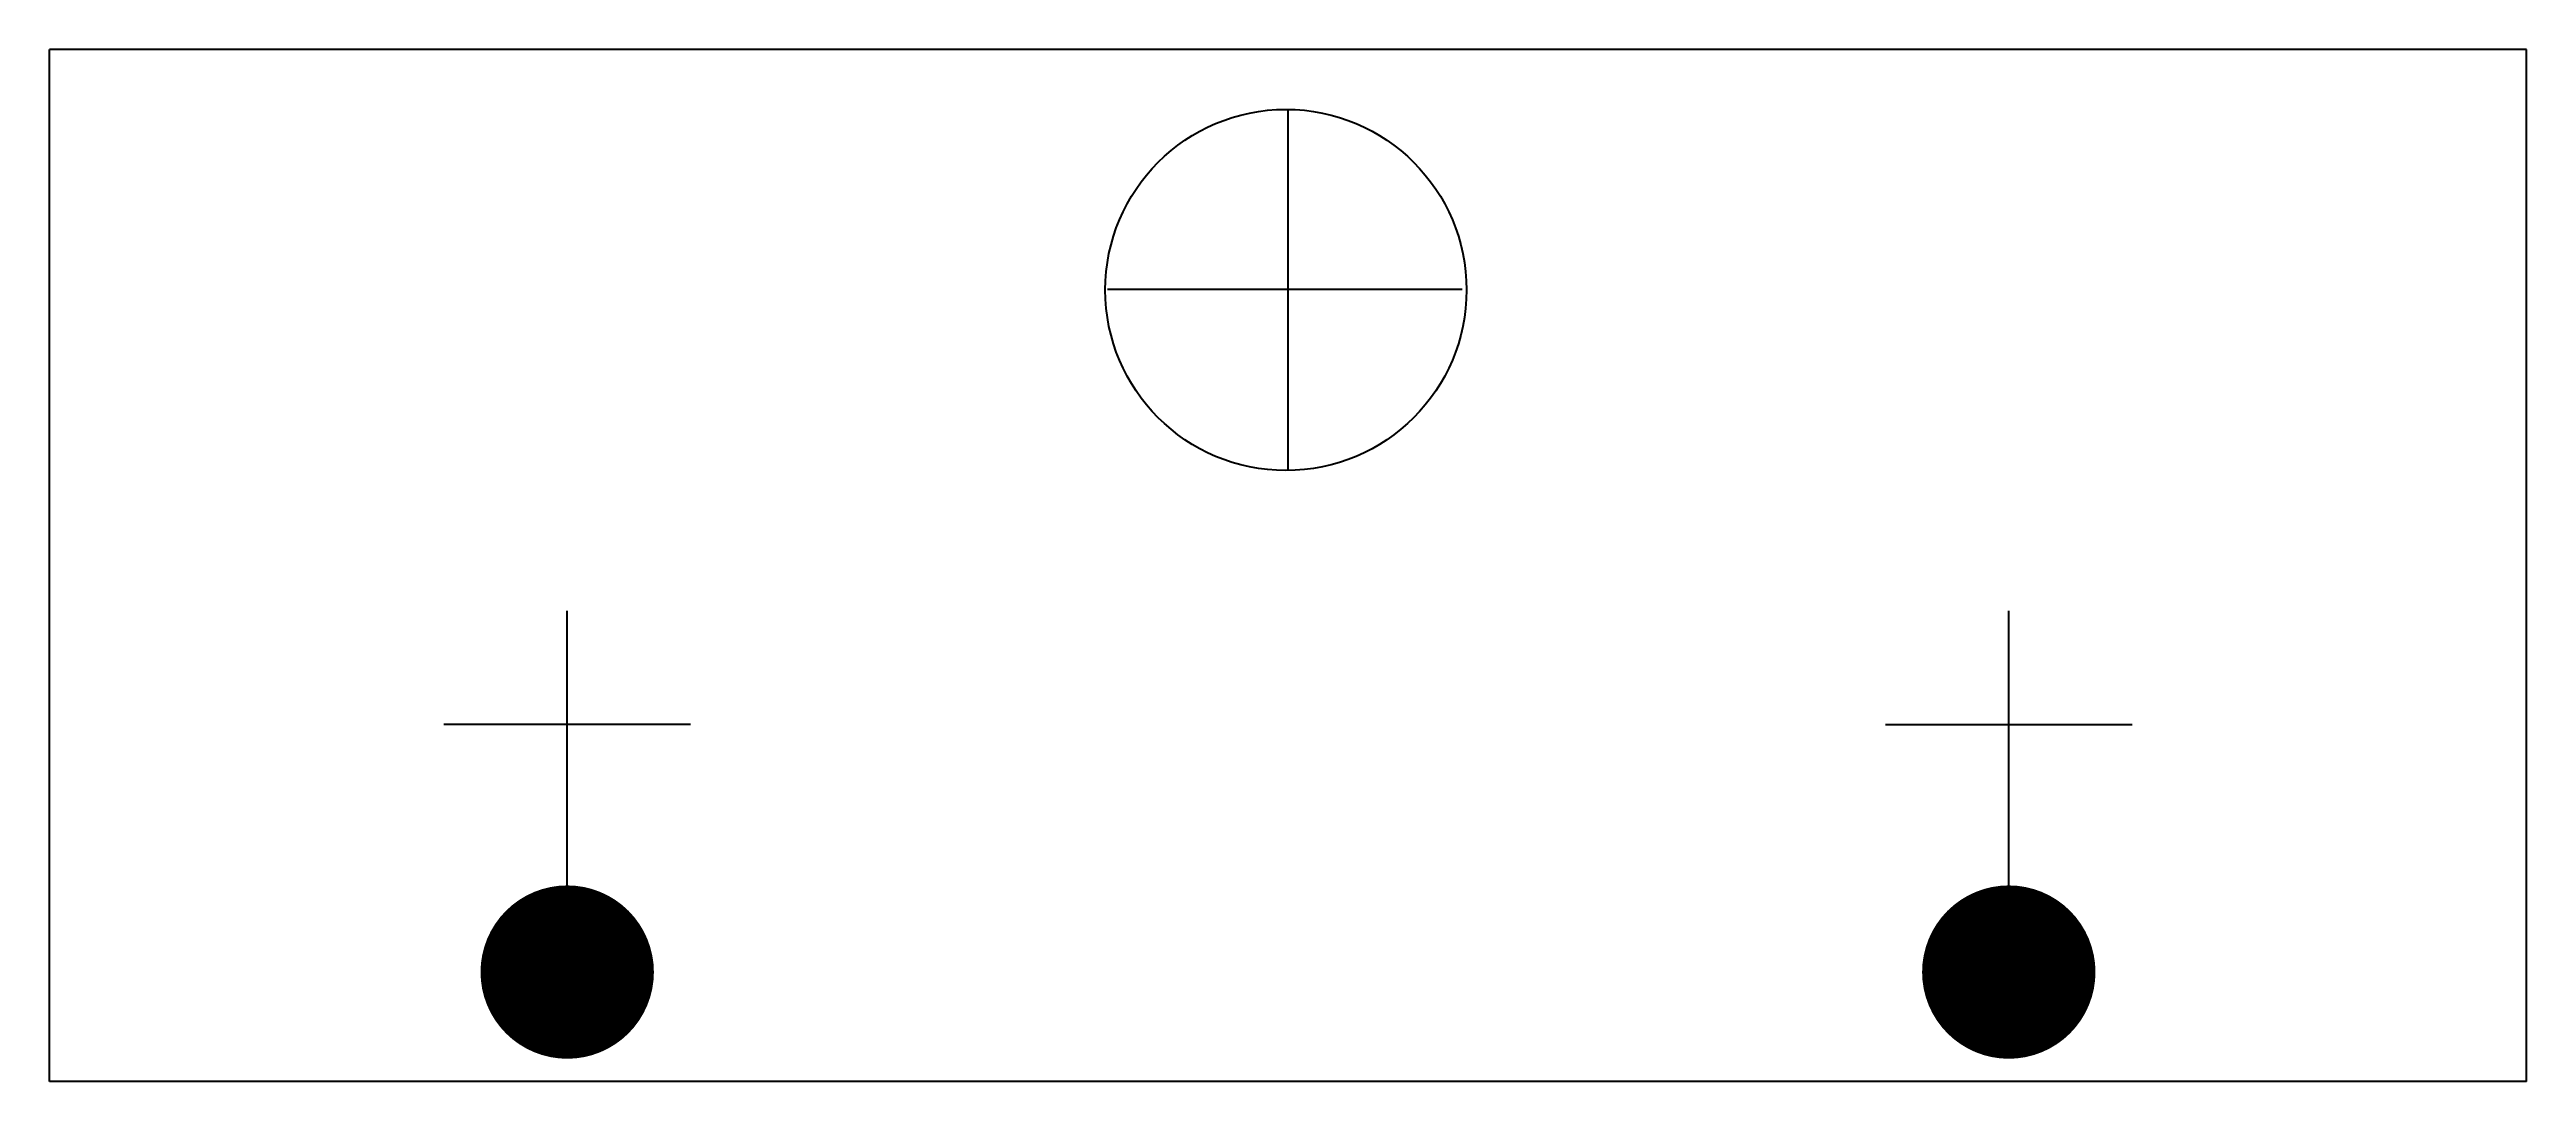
# Model space of a CAD drawing. Extents: x -600 to 600, y 0 to 500.
import ezdxf

# ---------------------------------------------------------------- set-up
doc = ezdxf.new("R2010")
doc.units = 0
doc.header["$LTSCALE"] = 1000
doc.header["$MEASUREMENT"] = 0
doc.linetypes.add('CONTINOUS', pattern=[0])
doc.layers.get('0').update_dxf_attribs({"linetype": 'CONTINUOUS'})
doc.layers.add('TJ(给排水专业S)', color=7, linetype='CONTINUOUS')
doc.styles.get("Standard").update_dxf_attribs({"font": 'GBENOR', "bigfont": 'GBCBIG'})

# ---------------------------------------------------------------- blocks, each defined once
blk = doc.blocks.new('_PLB2')
at = {"color": 0, "linetype": 'Continuous'}
blk.add_line((0, 0), (0, 0, 1), dxfattribs=at)
at = {"color": 0, "linetype": 'CONTINOUS'}
blk.add_circle((0, 0), 0.5, dxfattribs=at)
at = {"color": 0, "width": 0.7}
blk.add_text('浩辰公司', height=0.00001, dxfattribs=at).set_placement((0, 0))
blk = doc.blocks.new('A$C18325CD1')
at = {"layer": 'TJ(给排水专业S)', "linetype": 'ByBlock'}
for p, q in [((600, 500), (-600, 500)), ((-600, 0), (-600, 500)), ((600, 0), (600, 500)), ((0, 296.4), (0, 470.3)), ((84.4, 383.7), (-87.4, 383.7)), ((-349.2, 53, 1750), (-349.2, 228, 1750)), ((349.2, 53, 1750), (349.2, 228, 1750)), ((-289.5, 173, 1750), (-409, 173, 1750)), ((289.5, 173, 1750), (409, 173, 1750)), ((600, 0), (-600, 0))]:
    blk.add_line(p, q, dxfattribs=at)
at = {"layer": 'TJ(给排水专业S)', "linetype": 'ByBlock', "const_width": 42, "elevation": 1750}
for points in [[(-328.2, 53, -1), (-370.2, 53, -1)], [(328.2, 53, 1), (370.2, 53, 1)]]:
    blk.add_lwpolyline(points, format="xyb", close=True, dxfattribs=at)
at = {"layer": 'TJ(给排水专业S)', "linetype": 'ByBlock', "xscale": 175, "yscale": 175, "zscale": 4550, "rotation": 180}
blk.add_blockref('_PLB2', (-1, 383.5, 1750), dxfattribs=at)

msp = doc.modelspace()

# ---------------------------------------------------------------- block references
at = {"layer": 'TJ(给排水专业S)', "color": 0, "linetype": 'ByBlock'}
msp.add_blockref('A$C18325CD1', (0, 0), dxfattribs=at)

doc.saveas('drawing.dxf')
